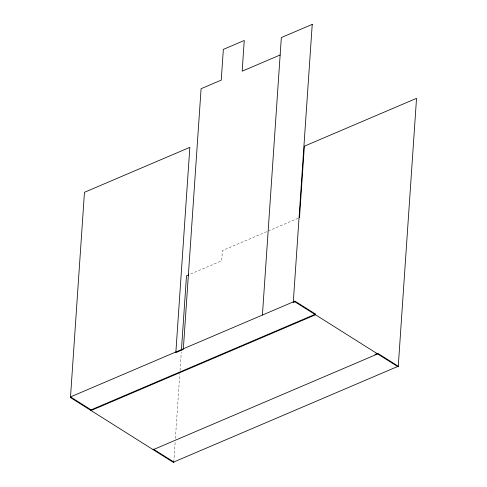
<?xml version="1.0" encoding="UTF-8"?>
<svg xmlns="http://www.w3.org/2000/svg" width="487" height="487" viewBox="0 0 487 487"><rect width="100%" height="100%" fill="white"/><g stroke="black" fill="none" stroke-linecap="round" stroke-linejoin="round"><path stroke-width="0.37" stroke-dasharray="2.44 1.83" d="M173.798 461.999L175.192 441.557M175.399 438.531L179.837 373.426M180.044 370.4L181.28 352.235M298.099 218.279L222.413 250.562L221.719 260.752L189.254 274.595"/><path stroke-width="0.73" d="M91.087 409.877L91.045 410.529L315.509 314.779L315.558 314.127L294.982 301.167L70.518 396.911L91.087 409.877L315.558 314.127M153.222 449.032L153.18 449.684L377.644 353.933L377.693 353.282L374.893 354.475M153.868 449.44L173.798 461.999L173.756 462.65L70.469 397.569L84.464 192.298L189.839 147.348L175.844 352.618L183.313 349.429L201.088 88.707L221.256 80.105L223.344 49.412L244.255 40.494L242.161 71.187L280.147 54.982M181.438 349.958L186.491 275.776L188.566 274.893M262.42 315.052L281.334 37.566L312.313 24.35M312.228 24.387L293.265 302.53L294.939 301.818L398.22 366.9L416.531 98.331L304.363 146.179L299.487 217.683M294.939 301.818L294.982 301.167M173.798 461.999L398.263 366.248L377.693 353.282"/></g></svg>
